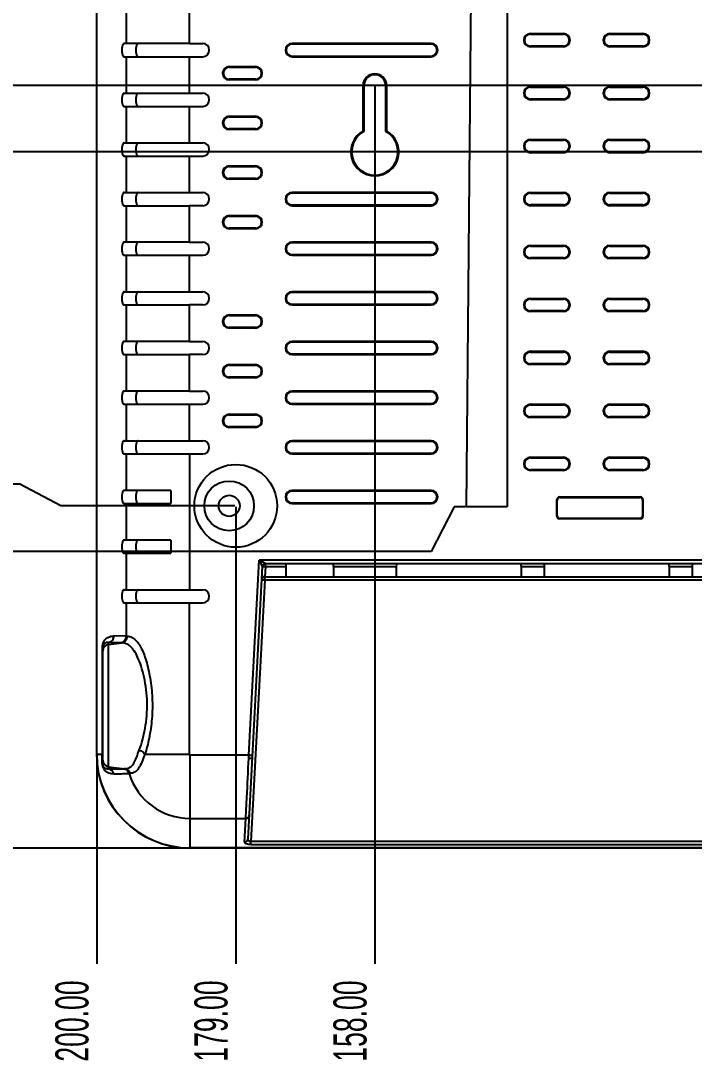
# Model space of a CAD drawing. Header units: millimetres. Extents: x -1 to 407, y -1 to 283.
# Drawn here: x 238.3 to 289.2, y 97 to 175.7 of the extents above; entities that cross this region are included whole.
import ezdxf
from ezdxf.enums import TextEntityAlignment as Align

# ---------------------------------------------------------------- set-up
doc = ezdxf.new("R2010")
doc.units = ezdxf.units.MM
doc.header["$LTSCALE"] = 23.1
doc.layers.get('0').update_dxf_attribs({"linetype": 'CONTINUOUS'})
doc.styles.get("Standard").update_dxf_attribs({"font": 'txt', "width": 0.6})
doc.styles.add('TEXTSTYLE_2', font='txt', dxfattribs={"width": 0.8})
doc.dimstyles.new('DIMSTYLE_2', dxfattribs={"dimtxt": 2.5, "dimasz": 1.8, "dimexe": 0.05, "dimexo": 0.0625, "dimtad": 0, "dimtih": 1, "dimtoh": 1, "dimlfac": 2, "dimzin": 0, "dimdsep": 46, "dimtxsty": 'Standard', "dimblk": '_FILLED', "dimblk1": '_FILLED', "dimblk2": '_FILLED', "dimcen": 0.09, "dimadec": 0, "dimazin": 0, "dimtp": 0.01, "dimtm": 0.01, "dimtfac": 1, "dimtofl": 0, "dimtmove": 0, "dimatfit": 3, "dimldrblk": '_FILLED', "dimfxl": 1, "dimtolj": 1, "dimtzin": 0, "dimarcsym": 0})
doc.dimstyles.new('DIMSTYLE_6', dxfattribs={"dimtxt": 2.5, "dimasz": 1.8, "dimexe": 0.05, "dimexo": 0.0625, "dimtad": 0, "dimtih": 1, "dimtoh": 1, "dimlfac": 2, "dimzin": 0, "dimdsep": 46, "dimtxsty": 'Standard', "dimblk": '_FILLED', "dimblk1": '_FILLED', "dimblk2": '_FILLED', "dimcen": 0.09, "dimadec": 0, "dimazin": 0, "dimtol": 1, "dimtm": -0.3, "dimtfac": 0.6, "dimtofl": 0, "dimtmove": 0, "dimatfit": 3, "dimldrblk": '_FILLED', "dimfxl": 1, "dimtolj": 1, "dimtzin": 0, "dimarcsym": 0})
doc.dimstyles.new('DIMSTYLE_7', dxfattribs={"dimtxt": 2.5, "dimasz": 1.8, "dimexe": 0.05, "dimexo": 0.0625, "dimtad": 0, "dimtih": 1, "dimtoh": 1, "dimlfac": 2, "dimzin": 0, "dimdsep": 46, "dimtxsty": 'Standard', "dimblk": '_FILLED', "dimblk1": '_FILLED', "dimblk2": '_FILLED', "dimcen": 0.09, "dimadec": 0, "dimazin": 0, "dimtol": 1, "dimtm": 0.2, "dimtfac": 0.6, "dimtofl": 0, "dimtmove": 0, "dimatfit": 3, "dimldrblk": '_FILLED', "dimfxl": 1, "dimtolj": 1, "dimtzin": 0, "dimarcsym": 0})

# ---------------------------------------------------------------- blocks, each defined once
blk = doc.blocks.new('*D59')
at = {"color": 2, "linetype": 'Continuous'}
blk.add_line((251.068, 113.233), (235.322, 113.233), dxfattribs=at)
at = {"color": 2, "linetype": 'Continuous', "width": 0.6}
blk.add_text('0.00', height=2.5, dxfattribs=at).set_placement((234.072, 113.858), align=Align.RIGHT)
blk = doc.blocks.new('_FILLED')
at = {"color": 0, "linetype": 'ByBlock'}
blk.add_solid([(0, 0), (-1, 0.222), (-1, -0.222)], dxfattribs=at)
blk = doc.blocks.new('*D60')
at = {"color": 2, "linetype": 'Continuous'}
for p, q in [((238.28, 140.705), (235.322, 140.705)), ((241.36, 139.071), (238.28, 140.705)), ((254.518, 139.071), (241.36, 139.071))]:
    blk.add_line(p, q, dxfattribs=at)
at = {"color": 2, "linetype": 'Continuous', "width": 0.6}
blk.add_text('51.68', height=2.5, dxfattribs=at).set_placement((234.072, 141.33), align=Align.RIGHT)
blk = doc.blocks.new('*D63')
at = {"color": 2, "linetype": 'Continuous'}
for p, q in [((239.606, 203.838), (235.322, 203.838)), ((240.305, 201.071), (239.606, 203.838)), ((254.518, 201.071), (240.305, 201.071))]:
    blk.add_line(p, q, dxfattribs=at)
at = {"color": 2, "linetype": 'Continuous', "width": 0.6}
blk.add_text('175.68', height=2.5, dxfattribs=at).set_placement((234.072, 204.463), align=Align.RIGHT)
blk = doc.blocks.new('*D64')
at = {"color": 2, "linetype": 'Continuous'}
blk.add_line((323.018, 165.806), (235.322, 165.806), dxfattribs=at)
at = {"color": 2, "linetype": 'Continuous', "width": 0.6}
blk.add_text('105.15', height=2.5, dxfattribs=at).set_placement((234.072, 166.431), align=Align.RIGHT)
blk = doc.blocks.new('*D65')
at = {"color": 2, "linetype": 'Continuous'}
blk.add_line((323.018, 170.806), (235.322, 170.806), dxfattribs=at)
at = {"color": 2, "linetype": 'Continuous', "width": 0.6}
blk.add_text('115.15', height=2.5, dxfattribs=at).set_placement((234.072, 171.431), align=Align.RIGHT)
blk = doc.blocks.new('*D66')
at = {"color": 2, "linetype": 'Continuous'}
blk.add_line((279.218, 185.741), (235.322, 185.741), dxfattribs=at)
at = {"color": 2, "linetype": 'Continuous', "style": 'TEXTSTYLE_2', "width": 0.8}
for s, p in [(' 0', (230.472, 188.491)), ('-0.20', (234.072, 186.491))]:
    blk.add_text(s, height=1.5, dxfattribs=at).set_placement(p, align=Align.RIGHT)
at = {"color": 2, "linetype": 'Continuous', "width": 0.6}
blk.add_text('145.02', height=2.5, dxfattribs=at).set_placement((228.072, 186.991), align=Align.RIGHT)
blk = doc.blocks.new('*D67')
at = {"color": 2, "linetype": 'Continuous'}
for p, q in [((241.83, 198.138), (240.705, 195.564)), ((278.968, 198.138), (241.83, 198.138)), ((240.705, 195.564), (235.322, 195.564))]:
    blk.add_line(p, q, dxfattribs=at)
at = {"color": 2, "linetype": 'Continuous', "width": 0.6}
blk.add_text('169.81', height=2.5, dxfattribs=at).set_placement((228.072, 196.814), align=Align.RIGHT)
at = {"color": 2, "linetype": 'Continuous', "style": 'TEXTSTYLE_2', "width": 0.8}
for s, p in [(' 0', (230.472, 198.314)), ('-0.20', (234.072, 196.314))]:
    blk.add_text(s, height=1.5, dxfattribs=at).set_placement(p, align=Align.RIGHT)
blk = doc.blocks.new('*D68')
at = {"color": 2, "linetype": 'Continuous'}
for p, q in [((276.297, 200.841), (274.498, 199.938)), ((281.672, 200.841), (276.297, 200.841)), ((274.498, 199.938), (235.322, 199.938))]:
    blk.add_line(p, q, dxfattribs=at)
at = {"color": 2, "linetype": 'Continuous', "width": 0.6}
blk.add_text('175.22', height=2.5, dxfattribs=at).set_placement((234.072, 200.563), align=Align.RIGHT)
blk = doc.blocks.new('*D69')
at = {"color": 2, "linetype": 'Continuous'}
for p, q in [((271.081, 138.991), (269.332, 135.632)), ((271.923, 138.991), (271.081, 138.991)), ((269.332, 135.632), (235.322, 135.632))]:
    blk.add_line(p, q, dxfattribs=at)
at = {"color": 2, "linetype": 'Continuous', "width": 0.6}
blk.add_text('51.52', height=2.5, dxfattribs=at).set_placement((228.072, 136.882), align=Align.RIGHT)
at = {"color": 2, "linetype": 'Continuous', "style": 'TEXTSTYLE_2', "width": 0.8}
for s, p in [(' 0', (230.472, 138.382)), ('+0.30', (234.072, 136.382))]:
    blk.add_text(s, height=1.5, dxfattribs=at).set_placement(p, align=Align.RIGHT)
blk = doc.blocks.new('*D70')
at = {"color": 2, "linetype": 'Continuous'}
blk.add_line((272.38, 191.341), (235.322, 191.341), dxfattribs=at)
at = {"color": 2, "linetype": 'Continuous', "style": 'TEXTSTYLE_2', "width": 0.8}
for s, p in [(' 0', (230.472, 194.091)), ('-0.20', (234.072, 192.091))]:
    blk.add_text(s, height=1.5, dxfattribs=at).set_placement(p, align=Align.RIGHT)
at = {"color": 2, "linetype": 'Continuous', "width": 0.6}
blk.add_text('156.22', height=2.5, dxfattribs=at).set_placement((228.072, 192.591), align=Align.RIGHT)
blk = doc.blocks.new('*D71')
at = {"color": 2, "linetype": 'Continuous'}
blk.add_line((244.081, 120.229), (244.081, 104.483), dxfattribs=at)
at = {"color": 2, "linetype": 'Continuous', "width": 0.6}
blk.add_text('200.00', height=2.5, rotation=90, dxfattribs=at).set_placement((243.456, 103.233), align=Align.RIGHT)
blk = doc.blocks.new('*D76')
at = {"color": 2, "linetype": 'Continuous'}
blk.add_line((254.581, 139.009), (254.581, 104.483), dxfattribs=at)
at = {"color": 2, "linetype": 'Continuous', "width": 0.6}
blk.add_text('179.00', height=2.5, rotation=90, dxfattribs=at).set_placement((253.956, 103.233), align=Align.RIGHT)
blk = doc.blocks.new('*D79')
at = {"color": 2, "linetype": 'Continuous'}
blk.add_line((265.081, 170.744), (265.081, 104.483), dxfattribs=at)
at = {"color": 2, "linetype": 'Continuous', "width": 0.6}
blk.add_text('158.00', height=2.5, rotation=90, dxfattribs=at).set_placement((264.456, 103.233), align=Align.RIGHT)

msp = doc.modelspace()

# ---------------------------------------------------------------- linework, layer by layer
at = {"color": 7, "linetype": 'Continuous'}
for p, q in [((244.0724, 206.1914), (244.0724, 120.2914)), ((244.0814, 120.2914), (244.0814, 206.1914)), ((272.4425, 191.3414), (271.9856, 138.9914)), ((275.0806, 191.3414), (275.0806, 138.9914)), ((251.0863, 173.9914), (251.0819, 177.7414)), ((246.3047, 176.7414), (246.3047, 173.9914)), ((251.0756, 173.9914), (246.1556, 173.9914)), ((251.0863, 173.9914), (252.0806, 173.9914)), ((258.8306, 173.939), (258.8306, 173.9914)), ((269.3306, 173.9914), (258.8306, 173.9914)), ((269.3306, 173.9914), (269.3306, 173.939)), ((276.8306, 174.689), (276.8306, 174.7414)), ((276.8306, 174.7414), (279.3306, 174.7414)), ((276.8306, 174.689), (279.3306, 174.689)), ((279.3306, 174.7414), (279.3306, 174.689)), ((282.8306, 174.689), (282.8306, 174.7414)), ((282.8306, 174.7414), (285.3306, 174.7414)), ((282.8306, 174.689), (285.3306, 174.689)), ((285.3306, 174.7414), (285.3306, 174.689)), ((269.3306, 173.939), (258.8306, 173.939)), ((276.8306, 173.7414), (276.8306, 173.7938)), ((279.3306, 173.7938), (276.8306, 173.7938)), ((279.3306, 173.7414), (276.8306, 173.7414)), ((279.3306, 173.7938), (279.3306, 173.7414)), ((282.8306, 173.7414), (282.8306, 173.7938)), ((285.3306, 173.7938), (282.8306, 173.7938)), ((285.3306, 173.7414), (282.8306, 173.7414)), ((285.3306, 173.7938), (285.3306, 173.7414)), ((246.1556, 172.9914), (252.0806, 172.9914)), ((246.3047, 172.9914), (246.3047, 170.2414)), ((251.0744, 170.2414), (251.0744, 172.9914)), ((258.8306, 172.9914), (258.8306, 173.0438)), ((258.8306, 173.0438), (269.3306, 173.0438)), ((258.8306, 172.9914), (269.3306, 172.9914)), ((269.3306, 173.0438), (269.3306, 172.9914)), ((254.0806, 172.189), (254.0806, 172.2414)), ((254.0806, 172.2414), (256.0806, 172.2414)), ((254.0806, 172.189), (256.0806, 172.189)), ((256.0806, 172.2414), (256.0806, 172.189)), ((254.0806, 171.2414), (254.0806, 171.2938)), ((256.0806, 171.2938), (254.0806, 171.2938)), ((256.0806, 171.2414), (254.0806, 171.2414)), ((256.0806, 171.2938), (256.0806, 171.2414)), ((246.1556, 170.2414), (252.0806, 170.2414)), ((264.1902, 167.3885), (264.1902, 170.8064)), ((264.1902, 170.8064), (264.2164, 170.8064)), ((264.2164, 167.3731), (264.2164, 170.8064)), ((264.2556, 170.8064), (264.2556, 167.3497)), ((265.9056, 167.3497), (265.9056, 170.8064)), ((265.9449, 170.8064), (265.9449, 167.3731)), ((265.9449, 170.8064), (265.9711, 170.8064)), ((265.9711, 170.8064), (265.9711, 167.3885)), ((276.8306, 170.689), (276.8306, 170.7414)), ((276.8306, 170.7414), (279.3306, 170.7414)), ((276.8306, 170.689), (279.3306, 170.689)), ((279.3306, 170.7414), (279.3306, 170.689)), ((282.8306, 170.689), (282.8306, 170.7414)), ((282.8306, 170.7414), (285.3306, 170.7414)), ((282.8306, 170.689), (285.3306, 170.689)), ((285.3306, 170.7414), (285.3306, 170.689)), ((246.1556, 169.2414), (252.0806, 169.2414)), ((246.3047, 169.2414), (246.3047, 166.4914)), ((251.0744, 166.4914), (251.0744, 169.2414)), ((276.8306, 169.7414), (276.8306, 169.7938)), ((279.3306, 169.7938), (276.8306, 169.7938)), ((279.3306, 169.7414), (276.8306, 169.7414)), ((279.3306, 169.7938), (279.3306, 169.7414)), ((282.8306, 169.7414), (282.8306, 169.7938)), ((285.3306, 169.7938), (282.8306, 169.7938)), ((285.3306, 169.7414), (282.8306, 169.7414)), ((285.3306, 169.7938), (285.3306, 169.7414)), ((254.0806, 168.439), (254.0806, 168.4914)), ((254.0806, 168.4914), (256.0806, 168.4914)), ((256.0806, 168.4914), (256.0806, 168.439)), ((254.0806, 168.439), (256.0806, 168.439)), ((254.0806, 167.4914), (254.0806, 167.5438)), ((256.0806, 167.5438), (254.0806, 167.5438)), ((256.0806, 167.4914), (254.0806, 167.4914)), ((256.0806, 167.5438), (256.0806, 167.4914)), ((264.1902, 167.3885), (264.2164, 167.3731)), ((246.1556, 166.4914), (252.0806, 166.4914)), ((276.8306, 166.689), (276.8306, 166.7414)), ((276.8306, 166.7414), (279.3306, 166.7414)), ((276.8306, 166.689), (279.3306, 166.689)), ((279.3306, 166.7414), (279.3306, 166.689)), ((282.8306, 166.689), (282.8306, 166.7414)), ((282.8306, 166.7414), (285.3306, 166.7414)), ((282.8306, 166.689), (285.3306, 166.689)), ((285.3306, 166.7414), (285.3306, 166.689)), ((246.1556, 165.4914), (252.0806, 165.4914)), ((246.3047, 165.4914), (246.3047, 162.7414)), ((251.0744, 162.7414), (251.0744, 165.4914)), ((276.8306, 165.7414), (276.8306, 165.7938)), ((279.3306, 165.7938), (276.8306, 165.7938)), ((279.3306, 165.7414), (276.8306, 165.7414)), ((279.3306, 165.7938), (279.3306, 165.7414)), ((282.8306, 165.7414), (282.8306, 165.7938)), ((285.3306, 165.7938), (282.8306, 165.7938)), ((285.3306, 165.7414), (282.8306, 165.7414)), ((285.3306, 165.7938), (285.3306, 165.7414)), ((254.0806, 164.689), (254.0806, 164.7414)), ((254.0806, 164.7414), (256.0806, 164.7414)), ((254.0806, 164.689), (256.0806, 164.689)), ((256.0806, 164.7414), (256.0806, 164.689)), ((254.0806, 163.7414), (254.0806, 163.7938)), ((256.0806, 163.7938), (254.0806, 163.7938)), ((256.0806, 163.7414), (254.0806, 163.7414)), ((256.0806, 163.7938), (256.0806, 163.7414)), ((246.1556, 162.7414), (252.0806, 162.7414)), ((258.8306, 162.689), (258.8306, 162.7414)), ((269.3306, 162.7414), (258.8306, 162.7414)), ((269.3306, 162.689), (258.8306, 162.689)), ((269.3306, 162.7414), (269.3306, 162.689)), ((276.8306, 162.689), (276.8306, 162.7414)), ((276.8306, 162.7414), (279.3306, 162.7414)), ((276.8306, 162.689), (279.3306, 162.689)), ((279.3306, 162.7414), (279.3306, 162.689)), ((282.8306, 162.689), (282.8306, 162.7414)), ((282.8306, 162.7414), (285.3306, 162.7414)), ((282.8306, 162.689), (285.3306, 162.689)), ((285.3306, 162.7414), (285.3306, 162.689)), ((246.1556, 161.7414), (251.0756, 161.7414)), ((246.3047, 161.7414), (246.3047, 158.9914)), ((251.0863, 158.9914), (251.0863, 161.7414)), ((252.0806, 161.7414), (251.0863, 161.7414)), ((258.8306, 161.7414), (258.8306, 161.7938)), ((258.8306, 161.7938), (269.3306, 161.7938)), ((258.8306, 161.7414), (269.3306, 161.7414)), ((269.3306, 161.7938), (269.3306, 161.7414)), ((276.8306, 161.7414), (276.8306, 161.7938)), ((279.3306, 161.7938), (276.8306, 161.7938)), ((279.3306, 161.7414), (276.8306, 161.7414)), ((279.3306, 161.7938), (279.3306, 161.7414)), ((282.8306, 161.7414), (282.8306, 161.7938)), ((285.3306, 161.7938), (282.8306, 161.7938)), ((285.3306, 161.7414), (282.8306, 161.7414)), ((285.3306, 161.7938), (285.3306, 161.7414)), ((254.0806, 160.939), (254.0806, 160.9914)), ((254.0806, 160.9914), (256.0806, 160.9914)), ((254.0806, 160.939), (256.0806, 160.939)), ((256.0806, 160.9914), (256.0806, 160.939)), ((254.0806, 159.9914), (254.0806, 160.0438)), ((256.0806, 160.0438), (254.0806, 160.0438)), ((256.0806, 159.9914), (254.0806, 159.9914)), ((256.0806, 160.0438), (256.0806, 159.9914)), ((251.0756, 158.9914), (246.1556, 158.9914)), ((251.0863, 158.9914), (252.0806, 158.9914)), ((258.8306, 158.939), (258.8306, 158.9914)), ((269.3306, 158.9914), (258.8306, 158.9914)), ((269.3306, 158.939), (258.8306, 158.939)), ((269.3306, 158.9914), (269.3306, 158.939)), ((276.8306, 158.689), (276.8306, 158.7414)), ((276.8306, 158.7414), (279.3306, 158.7414)), ((276.8306, 158.689), (279.3306, 158.689)), ((279.3306, 158.7414), (279.3306, 158.689)), ((282.8306, 158.689), (282.8306, 158.7414)), ((282.8306, 158.7414), (285.3306, 158.7414)), ((282.8306, 158.689), (285.3306, 158.689)), ((285.3306, 158.7414), (285.3306, 158.689)), ((246.1556, 157.9914), (252.0806, 157.9914)), ((246.3047, 157.9914), (246.3047, 155.2414)), ((251.0744, 155.2414), (251.0744, 157.9914)), ((258.8306, 157.9914), (258.8306, 158.0438)), ((258.8306, 158.0438), (269.3306, 158.0438)), ((258.8306, 157.9914), (269.3306, 157.9914)), ((269.3306, 158.0438), (269.3306, 157.9914)), ((276.8306, 157.7414), (276.8306, 157.7938)), ((279.3306, 157.7938), (276.8306, 157.7938)), ((279.3306, 157.7414), (276.8306, 157.7414)), ((279.3306, 157.7938), (279.3306, 157.7414)), ((282.8306, 157.7414), (282.8306, 157.7938)), ((285.3306, 157.7938), (282.8306, 157.7938)), ((285.3306, 157.7414), (282.8306, 157.7414)), ((285.3306, 157.7938), (285.3306, 157.7414)), ((246.1556, 155.2414), (252.0806, 155.2414)), ((258.8306, 155.189), (258.8306, 155.2414)), ((269.3306, 155.2414), (258.8306, 155.2414)), ((269.3306, 155.189), (258.8306, 155.189)), ((269.3306, 155.2414), (269.3306, 155.189)), ((258.8306, 154.2414), (258.8306, 154.2938)), ((258.8306, 154.2938), (269.3306, 154.2938)), ((269.3306, 154.2938), (269.3306, 154.2414)), ((276.8306, 154.689), (276.8306, 154.7414)), ((276.8306, 154.7414), (279.3306, 154.7414)), ((276.8306, 154.689), (279.3306, 154.689)), ((279.3306, 154.7414), (279.3306, 154.689)), ((282.8306, 154.689), (282.8306, 154.7414)), ((282.8306, 154.7414), (285.3306, 154.7414)), ((282.8306, 154.689), (285.3306, 154.689)), ((285.3306, 154.7414), (285.3306, 154.689)), ((246.1556, 154.2414), (251.0756, 154.2414)), ((246.3047, 154.2414), (246.3047, 151.4914)), ((251.0863, 151.4914), (251.0863, 154.2414)), ((252.0806, 154.2414), (251.0863, 154.2414)), ((258.8306, 154.2414), (269.3306, 154.2414)), ((276.8306, 153.7414), (276.8306, 153.7938)), ((279.3306, 153.7938), (276.8306, 153.7938)), ((279.3306, 153.7414), (276.8306, 153.7414)), ((279.3306, 153.7938), (279.3306, 153.7414)), ((282.8306, 153.7414), (282.8306, 153.7938)), ((285.3306, 153.7938), (282.8306, 153.7938)), ((285.3306, 153.7414), (282.8306, 153.7414)), ((285.3306, 153.7938), (285.3306, 153.7414)), ((254.0806, 153.439), (254.0806, 153.4914)), ((254.0806, 153.4914), (256.0806, 153.4914)), ((254.0806, 153.439), (256.0806, 153.439)), ((256.0806, 153.4914), (256.0806, 153.439)), ((254.0806, 152.4914), (254.0806, 152.5438)), ((256.0806, 152.5438), (254.0806, 152.5438)), ((256.0806, 152.4914), (254.0806, 152.4914)), ((256.0806, 152.5438), (256.0806, 152.4914)), ((251.0756, 151.4914), (246.1556, 151.4914)), ((251.0863, 151.4914), (252.0806, 151.4914)), ((258.8306, 151.439), (258.8306, 151.4914)), ((269.3306, 151.4914), (258.8306, 151.4914)), ((269.3306, 151.439), (258.8306, 151.439)), ((269.3306, 151.4914), (269.3306, 151.439)), ((246.1556, 150.4914), (251.0756, 150.4914)), ((246.3047, 150.4914), (246.3047, 147.7414)), ((251.0863, 147.7414), (251.0863, 150.4914)), ((252.0806, 150.4914), (251.0863, 150.4914)), ((258.8306, 150.4914), (258.8306, 150.5438)), ((258.8306, 150.5438), (269.3306, 150.5438)), ((258.8306, 150.4914), (269.3306, 150.4914)), ((269.3306, 150.5438), (269.3306, 150.4914)), ((276.8306, 150.689), (276.8306, 150.7414)), ((276.8306, 150.7414), (279.3306, 150.7414)), ((276.8306, 150.689), (279.3306, 150.689)), ((279.3306, 150.7414), (279.3306, 150.689)), ((282.8306, 150.689), (282.8306, 150.7414)), ((282.8306, 150.7414), (285.3306, 150.7414)), ((282.8306, 150.689), (285.3306, 150.689)), ((285.3306, 150.7414), (285.3306, 150.689)), ((254.0806, 149.689), (254.0806, 149.7414)), ((254.0806, 149.7414), (256.0806, 149.7414)), ((254.0806, 149.689), (256.0806, 149.689)), ((256.0806, 149.7414), (256.0806, 149.689)), ((276.8306, 149.7414), (276.8306, 149.7938)), ((279.3306, 149.7938), (276.8306, 149.7938)), ((279.3306, 149.7414), (276.8306, 149.7414)), ((279.3306, 149.7938), (279.3306, 149.7414)), ((282.8306, 149.7414), (282.8306, 149.7938)), ((285.3306, 149.7938), (282.8306, 149.7938)), ((285.3306, 149.7414), (282.8306, 149.7414)), ((285.3306, 149.7938), (285.3306, 149.7414)), ((254.0806, 148.7414), (254.0806, 148.7938)), ((256.0806, 148.7938), (254.0806, 148.7938)), ((256.0806, 148.7938), (256.0806, 148.7414)), ((256.0806, 148.7414), (254.0806, 148.7414)), ((251.0756, 147.7414), (246.1556, 147.7414)), ((251.0863, 147.7414), (252.0806, 147.7414)), ((258.8306, 147.689), (258.8306, 147.7414)), ((269.3306, 147.7414), (258.8306, 147.7414)), ((269.3306, 147.689), (258.8306, 147.689)), ((269.3306, 147.7414), (269.3306, 147.689)), ((246.1556, 146.7414), (252.0806, 146.7414)), ((246.3047, 146.7414), (246.3047, 143.9914)), ((251.0744, 143.9914), (251.0744, 146.7414)), ((258.8306, 146.7414), (258.8306, 146.7938)), ((258.8306, 146.7938), (269.3306, 146.7938)), ((258.8306, 146.7414), (269.3306, 146.7414)), ((269.3306, 146.7938), (269.3306, 146.7414)), ((276.8306, 146.689), (276.8306, 146.7414)), ((276.8306, 146.7414), (279.3306, 146.7414)), ((276.8306, 146.689), (279.3306, 146.689)), ((279.3306, 146.7414), (279.3306, 146.689)), ((282.8306, 146.7414), (285.3306, 146.7414)), ((282.8306, 146.689), (282.8306, 146.7414)), ((282.8306, 146.689), (285.3306, 146.689)), ((285.3306, 146.7414), (285.3306, 146.689)), ((254.0806, 145.939), (254.0806, 145.9914)), ((254.0806, 145.9914), (256.0806, 145.9914)), ((254.0806, 145.939), (256.0806, 145.939)), ((256.0806, 145.9914), (256.0806, 145.939)), ((276.8306, 145.7414), (276.8306, 145.7938)), ((279.3306, 145.7938), (276.8306, 145.7938)), ((279.3306, 145.7414), (276.8306, 145.7414)), ((279.3306, 145.7938), (279.3306, 145.7414)), ((285.3306, 145.7938), (282.8306, 145.7938)), ((282.8306, 145.7414), (282.8306, 145.7938)), ((285.3306, 145.7414), (282.8306, 145.7414)), ((285.3306, 145.7938), (285.3306, 145.7414)), ((254.0806, 144.9914), (254.0806, 145.0438)), ((256.0806, 145.0438), (254.0806, 145.0438)), ((256.0806, 144.9914), (254.0806, 144.9914)), ((256.0806, 145.0438), (256.0806, 144.9914)), ((246.1556, 143.9914), (252.0806, 143.9914)), ((258.8306, 143.939), (258.8306, 143.9914)), ((269.3306, 143.9914), (258.8306, 143.9914)), ((269.3306, 143.939), (258.8306, 143.939)), ((269.3306, 143.9914), (269.3306, 143.939)), ((246.1556, 142.9914), (252.0806, 142.9914)), ((246.3047, 142.9914), (246.3047, 140.2414)), ((251.0744, 142.9914), (251.0806, 139.2414)), ((258.8306, 142.9914), (258.8306, 143.0438)), ((258.8306, 143.0438), (269.3306, 143.0438)), ((258.8306, 142.9914), (269.3306, 142.9914)), ((269.3306, 143.0438), (269.3306, 142.9914)), ((276.8306, 142.7414), (279.3306, 142.7414)), ((276.8306, 142.689), (276.8306, 142.7414)), ((276.8306, 142.689), (279.3306, 142.689)), ((279.3306, 142.7414), (279.3306, 142.689)), ((282.8306, 142.7414), (285.3306, 142.7414)), ((282.8306, 142.689), (282.8306, 142.7414)), ((282.8306, 142.689), (285.3306, 142.689)), ((285.3306, 142.7414), (285.3306, 142.689)), ((279.3306, 141.7938), (276.8306, 141.7938)), ((276.8306, 141.7414), (276.8306, 141.7938)), ((279.3306, 141.7414), (276.8306, 141.7414)), ((279.3306, 141.7938), (279.3306, 141.7414)), ((285.3306, 141.7938), (282.8306, 141.7938)), ((282.8306, 141.7414), (282.8306, 141.7938)), ((285.3306, 141.7414), (282.8306, 141.7414)), ((285.3306, 141.7938), (285.3306, 141.7414)), ((249.6855, 140.2414), (246.1556, 140.2414)), ((249.6855, 140.2414), (249.6855, 139.2414)), ((258.8306, 140.189), (258.8306, 140.2414)), ((269.3306, 140.2414), (258.8306, 140.2414)), ((269.3306, 140.189), (258.8306, 140.189)), ((269.3306, 140.2414), (269.3306, 140.189)), ((278.8621, 139.5102), (278.8306, 139.5417)), ((278.8306, 138.2911), (278.8306, 139.5417)), ((278.8621, 138.3226), (278.8621, 139.5102)), ((279.0304, 139.7414), (285.1309, 139.7414)), ((279.0304, 139.7414), (279.0618, 139.71)), ((279.0618, 139.71), (285.0995, 139.71)), ((285.0995, 139.71), (285.1309, 139.7414)), ((285.3306, 139.5417), (285.2992, 139.5102)), ((285.2992, 139.5102), (285.2992, 138.3226)), ((285.3306, 139.5417), (285.3306, 138.2911)), ((246.1556, 139.2414), (249.6855, 139.2414)), ((246.3047, 139.2414), (246.3047, 136.4914)), ((251.0806, 139.2414), (251.0744, 132.7414)), ((258.8306, 139.2414), (258.8306, 139.2938)), ((258.8306, 139.2938), (269.3306, 139.2938)), ((258.8306, 139.2414), (269.3306, 139.2414)), ((269.3306, 139.2938), (269.3306, 139.2414)), ((275.0806, 138.9914), (271.9856, 138.9914)), ((278.8306, 138.2911), (278.8621, 138.3226)), ((279.0618, 138.1229), (279.0304, 138.0914)), ((285.1309, 138.0914), (279.0304, 138.0914)), ((285.0995, 138.1229), (279.0618, 138.1229)), ((285.1309, 138.0914), (285.0995, 138.1229)), ((285.2992, 138.3226), (285.3306, 138.2911)), ((249.6855, 136.4914), (246.1556, 136.4914)), ((249.6855, 136.4914), (249.6855, 135.4914)), ((246.1556, 135.4914), (249.6855, 135.4914)), ((246.3047, 135.4914), (246.3047, 132.7414)), ((255.5714, 120.2414), (256.3434, 134.9714)), ((331.8179, 134.9714), (256.3434, 134.9714)), ((256.8179, 134.4845), (256.8179, 134.7214)), ((256.8179, 134.7214), (331.3434, 134.7214)), ((256.5682, 134.4845), (255.4895, 113.9016)), ((256.8179, 134.4845), (256.7779, 133.7214)), ((256.8179, 134.4845), (258.3616, 134.4845)), ((258.3616, 134.4845), (258.3609, 133.7214)), ((261.9506, 134.4845), (261.9513, 133.7214)), ((261.9506, 134.4845), (266.7031, 134.4845)), ((266.7031, 134.4845), (266.7024, 133.7214)), ((276.1421, 134.4845), (277.8781, 134.4845)), ((276.1421, 134.4845), (276.1428, 133.7214)), ((277.8781, 134.4845), (277.8774, 133.7214)), ((287.3171, 134.4845), (289.0531, 134.4845)), ((287.3171, 134.4845), (287.3178, 133.7214)), ((289.0531, 134.4845), (289.0524, 133.7214)), ((256.7655, 133.4845), (255.7295, 113.7163)), ((256.7655, 133.4845), (256.7655, 133.7214)), ((256.7655, 133.7214), (331.3958, 133.7214)), ((256.7655, 133.4845), (331.3958, 133.4845)), ((246.1556, 132.7414), (252.0806, 132.7414)), ((246.1556, 131.7414), (252.0806, 131.7414)), ((246.3047, 131.7414), (246.3047, 129.2279)), ((251.0804, 120.2914), (251.0744, 131.7414)), ((246.3047, 129.2279), (245.3786, 129.2473)), ((246.3763, 129.2269), (246.3047, 129.2278)), ((244.5005, 128.3799), (244.5005, 120.2914)), ((244.5005, 128.3799), (244.5306, 128.3799)), ((244.5306, 119.5981), (244.5306, 128.3799)), ((244.9697, 119.2025), (244.9697, 128.7518)), ((245.8977, 128.7322), (244.9697, 128.7518)), ((244.9697, 128.6086), (245.9708, 128.7314)), ((245.9708, 128.7314), (245.8977, 128.7322)), ((244.5306, 120.2914), (244.0724, 120.2914)), ((251.0744, 120.2914), (247.7033, 120.2914)), ((254.7692, 120.2383), (251.1306, 120.2411)), ((251.1306, 113.2331), (251.1306, 120.2352)), ((255.5714, 120.2414), (254.7692, 120.2383)), ((255.5594, 120.0022), (255.5716, 120.2414)), ((244.9697, 119.3742), (246.2116, 119.222)), ((246.1345, 119.2215), (246.2116, 119.222)), ((246.5207, 118.8637), (246.5955, 118.8662)), ((251.1306, 115.4655), (255.3334, 115.4655)), ((255.2399, 113.6798), (255.3334, 115.4655)), ((255.3333, 115.4655), (255.3457, 115.7017)), ((332.4318, 113.7163), (255.7295, 113.7163)), ((255.7295, 113.4945), (255.7295, 113.7163)), ((255.7295, 113.4945), (332.4318, 113.4945)), ((337.0306, 113.2422), (251.1306, 113.2422)), ((337.0306, 113.2331), (251.1306, 113.2331))]:
    msp.add_line(p, q, dxfattribs=at)
for centre, radius in [((254.5806, 139.0714), 3.125), ((254.0806, 139.0714), 1.875), ((254.0806, 139.0714), 0.8)]:
    msp.add_circle(centre, radius, dxfattribs=at)
for centre, radius, start, end in [((252.0806, 173.4914), 0.5, 270, 90), ((258.8306, 173.4914), 0.5, 90, 270), ((269.3306, 173.4914), 0.5, 270, 90), ((276.8306, 174.2414), 0.5, 90, 270), ((276.8306, 174.2414), 0.4476, 90, 270), ((279.3306, 174.2414), 0.5, 270, 90), ((279.3306, 174.2414), 0.4476, 270, 90), ((282.8306, 174.2414), 0.5, 90, 270), ((282.8306, 174.2414), 0.4476, 90, 270), ((285.3306, 174.2414), 0.5, 270, 90), ((285.3306, 174.2414), 0.4476, 270, 90), ((258.8306, 173.4914), 0.4476, 90, 270), ((269.3306, 173.4914), 0.4476, 270, 90), ((254.0806, 171.7414), 0.5, 90, 270), ((254.0806, 171.7414), 0.4476, 90, 270), ((256.0806, 171.7414), 0.5, 270, 90), ((256.0806, 171.7414), 0.4476, 270, 90), ((265.0806, 170.8064), 0.8905, 0, 180), ((265.0806, 170.8064), 0.8643, 0, 180), ((265.0806, 170.8064), 0.825, 0, 180), ((252.0806, 169.7414), 0.5, 270, 90), ((276.8306, 170.2414), 0.5, 90, 270), ((276.8306, 170.2414), 0.4476, 90, 270), ((279.3306, 170.2414), 0.5, 270, 90), ((279.3306, 170.2414), 0.4476, 270, 90), ((282.8306, 170.2414), 0.5, 90, 270), ((282.8306, 170.2414), 0.4476, 90, 270), ((285.3306, 170.2414), 0.5, 270, 90), ((285.3306, 170.2414), 0.4476, 270, 90), ((254.0806, 167.9914), 0.5, 90, 270), ((256.0806, 167.9914), 0.5, 270, 90), ((254.0806, 167.9914), 0.4476, 90, 270), ((256.0806, 167.9914), 0.4476, 270, 90), ((265.0806, 165.8064), 1.8155, 119.372701, 60.627299), ((265.0806, 165.8064), 1.7893, 118.883612, 178.742122), ((265.0806, 165.8064), 1.75, 118.127068, 61.872932), ((265.0806, 165.8064), 1.7893, 1.257878, 61.116388), ((252.0806, 165.9914), 0.5, 270, 90), ((276.8306, 166.2414), 0.5, 90, 270), ((276.8306, 166.2414), 0.4476, 90, 270), ((279.3306, 166.2414), 0.5, 270, 90), ((279.3306, 166.2414), 0.4476, 270, 90), ((282.8306, 166.2414), 0.5, 90, 270), ((282.8306, 166.2414), 0.4476, 90, 270), ((285.3306, 166.2414), 0.5, 270, 90), ((285.3306, 166.2414), 0.4476, 270, 90), ((266.8895, 169.365), 5.0328, 224.369318, 224.998253), ((263.2718, 169.365), 5.0328, 315.001747, 315.630682), ((254.0806, 164.2414), 0.5, 90, 270), ((254.0806, 164.2414), 0.4476, 90, 270), ((256.0806, 164.2414), 0.5, 270, 90), ((256.0806, 164.2414), 0.4476, 270, 90), ((252.0806, 162.2414), 0.5, 270, 90), ((258.8306, 162.2414), 0.5, 90, 270), ((258.8306, 162.2414), 0.4476, 90, 270), ((269.3306, 162.2414), 0.5, 270, 90), ((269.3306, 162.2414), 0.4476, 270, 90), ((276.8306, 162.2414), 0.5, 90, 270), ((276.8306, 162.2414), 0.4476, 90, 270), ((279.3306, 162.2414), 0.5, 270, 90), ((279.3306, 162.2414), 0.4476, 270, 90), ((282.8306, 162.2414), 0.5, 90, 270), ((282.8306, 162.2414), 0.4476, 90, 270), ((285.3306, 162.2414), 0.5, 270, 90), ((285.3306, 162.2414), 0.4476, 270, 90), ((254.0806, 160.4914), 0.5, 90, 270), ((254.0806, 160.4914), 0.4476, 90, 270), ((256.0806, 160.4914), 0.5, 270, 90), ((256.0806, 160.4914), 0.4476, 270, 90), ((252.0806, 158.4914), 0.5, 270, 90), ((258.8306, 158.4914), 0.5, 90, 270), ((258.8306, 158.4914), 0.4476, 90, 270), ((269.3306, 158.4914), 0.5, 270, 90), ((269.3306, 158.4914), 0.4476, 270, 90), ((276.8306, 158.2414), 0.5, 90, 270), ((276.8306, 158.2414), 0.4476, 90, 270), ((279.3306, 158.2414), 0.5, 270, 90), ((279.3306, 158.2414), 0.4476, 270, 90), ((282.8306, 158.2414), 0.5, 90, 270), ((282.8306, 158.2414), 0.4476, 90, 270), ((285.3306, 158.2414), 0.5, 270, 90), ((285.3306, 158.2414), 0.4476, 270, 90), ((252.0806, 154.7414), 0.5, 270, 90), ((258.8306, 154.7414), 0.5, 90, 270), ((258.8306, 154.7414), 0.4476, 90, 270), ((269.3306, 154.7414), 0.5, 270, 90), ((269.3306, 154.7414), 0.4476, 270, 90), ((276.8306, 154.2414), 0.5, 90, 270), ((276.8306, 154.2414), 0.4476, 90, 270), ((279.3306, 154.2414), 0.5, 270, 90), ((279.3306, 154.2414), 0.4476, 270, 90), ((282.8306, 154.2414), 0.5, 90, 270), ((282.8306, 154.2414), 0.4476, 90, 270), ((285.3306, 154.2414), 0.5, 270, 90), ((285.3306, 154.2414), 0.4476, 270, 90), ((254.0806, 152.9914), 0.5, 90, 270), ((254.0806, 152.9914), 0.4476, 90, 270), ((256.0806, 152.9914), 0.5, 270, 90), ((256.0806, 152.9914), 0.4476, 270, 90), ((252.0806, 150.9914), 0.5, 270, 90), ((258.8306, 150.9914), 0.5, 90, 270), ((258.8306, 150.9914), 0.4476, 90, 270), ((269.3306, 150.9914), 0.5, 270, 90), ((269.3306, 150.9914), 0.4476, 270, 90), ((276.8306, 150.2414), 0.5, 90, 270), ((276.8306, 150.2414), 0.4476, 90, 270), ((279.3306, 150.2414), 0.5, 270, 90), ((279.3306, 150.2414), 0.4476, 270, 90), ((282.8306, 150.2414), 0.5, 90, 270), ((282.8306, 150.2414), 0.4476, 90, 270), ((285.3306, 150.2414), 0.5, 270, 90), ((285.3306, 150.2414), 0.4476, 270, 90), ((254.0806, 149.2414), 0.5, 90, 270), ((254.0806, 149.2414), 0.4476, 90, 270), ((256.0806, 149.2414), 0.5, 270, 90), ((256.0806, 149.2414), 0.4476, 270, 90), ((252.0806, 147.2414), 0.5, 270, 90), ((258.8306, 147.2414), 0.5, 90, 270), ((258.8306, 147.2414), 0.4476, 90, 270), ((269.3306, 147.2414), 0.5, 270, 90), ((269.3306, 147.2414), 0.4476, 270, 90), ((276.8306, 146.2414), 0.5, 90, 270), ((276.8306, 146.2414), 0.4476, 90, 270), ((279.3306, 146.2414), 0.5, 270, 90), ((279.3306, 146.2414), 0.4476, 270, 90), ((282.8306, 146.2414), 0.5, 90, 270), ((282.8306, 146.2414), 0.4476, 90, 270), ((285.3306, 146.2414), 0.5, 270, 90), ((285.3306, 146.2414), 0.4476, 270, 90), ((254.0806, 145.4914), 0.5, 90, 270), ((254.0806, 145.4914), 0.4476, 90, 270), ((256.0806, 145.4914), 0.5, 270, 90), ((256.0806, 145.4914), 0.4476, 270, 90), ((252.0806, 143.4914), 0.5, 270, 90), ((258.8306, 143.4914), 0.5, 90, 270), ((258.8306, 143.4914), 0.4476, 90, 270), ((269.3306, 143.4914), 0.5, 270, 90), ((269.3306, 143.4914), 0.4476, 270, 90), ((276.8306, 142.2414), 0.5, 90, 270), ((276.8306, 142.2414), 0.4476, 90, 270), ((279.3306, 142.2414), 0.5, 270, 90), ((279.3306, 142.2414), 0.4476, 270, 90), ((282.8306, 142.2414), 0.5, 90, 270), ((282.8306, 142.2414), 0.4476, 90, 270), ((285.3306, 142.2414), 0.5, 270, 90), ((285.3306, 142.2414), 0.4476, 270, 90), ((258.8306, 139.7414), 0.5, 90, 270), ((258.8306, 139.7414), 0.4476, 90, 270), ((269.3306, 139.7414), 0.5, 270, 90), ((269.3306, 139.7414), 0.4476, 270, 90), ((256.8179, 134.4714), 0.25, 90, 177), ((256.7655, 133.4714), 0.25, 90, 177), ((252.0806, 132.2414), 0.5, 270, 90), ((245.4903, 128.3802), 0.9898, 175.369128, 180.016622), ((245.0302, 128.1127), 0.4996, 96.954682, 179.967321), ((244.8697, 128.4241), 0.3305, 119.39917, 136.107886), ((251.1306, 120.2914), 7.0583, 180, 270), ((251.1306, 120.2914), 7.0492, 180, 270), ((147.904, 120.3023), 96.5965, 359.609366, 359.738412), ((149.616, 120.2948), 94.8845, 359.738241, 359.868615), ((150.8934, 120.2915), 93.6071, 359.868842, 359.99995), ((245.0302, 119.8701), 0.4996, 180.032679, 263.045318), ((251.1306, 120.2914), 0.0562, 180, 270), ((245.3828, 119.638), 0.8846, 179.627744, 182.679439), ((245.2878, 119.6128), 0.786, 202.327294, 213.166901), ((238.5896, 321.6744), 202.9646, 271.912747, 272.239383), ((251.1306, 120.2914), 4.8259, 197.194834, 270)]:
    msp.add_arc(centre, radius, start, end, dxfattribs=at)
for centre, major_axis, ratio, start_param, end_param in [((246.1556, 173.4914), (0, 0.5), 0.3639702, 0, 3.1415927), ((247.2197, 173.4914), (0, 0.5), 0.3639702, 0, 3.1415927), ((246.1556, 169.7414), (0, 0.5), 0.3639702, 0, 3.1415927), ((247.2197, 169.7414), (0, 0.5), 0.3639702, 0, 3.1415927), ((246.1556, 165.9914), (0, 0.5), 0.3639702, 0, 3.1415927), ((247.2197, 165.9914), (0, 0.5), 0.3639702, 0, 3.1415927), ((246.1556, 162.2414), (0, 0.5), 0.3639702, 0, 3.1415927), ((247.2197, 162.2414), (0, 0.5), 0.3639702, 0, 3.1415927), ((246.1556, 158.4914), (0, 0.5), 0.3639702, 0, 3.1415927), ((247.2197, 158.4914), (0, 0.5), 0.3639702, 0, 3.1415927), ((246.1556, 154.7414), (0, 0.5), 0.3639702, 0, 3.1415927), ((247.2197, 154.7414), (0, 0.5), 0.3639702, 0, 3.1415927), ((246.1556, 150.9914), (0, 0.5), 0.3639702, 0, 3.1415927), ((247.2197, 150.9914), (0, 0.5), 0.3639702, 0, 3.1415927), ((246.1556, 147.2414), (0, 0.5), 0.3639702, 0, 3.1415927), ((247.2197, 147.2414), (0, 0.5), 0.3639702, 0, 3.1415927), ((246.1556, 143.4914), (0, 0.5), 0.3639702, 0, 3.1415927), ((247.2197, 143.4914), (0, 0.5), 0.3639702, 0, 3.1415927), ((246.1556, 139.7414), (0, 0.5), 0.3639702, 0, 3.1415927), ((247.2197, 139.7414), (0, 0.5), 0.3639702, 0, 3.1415927), ((279.0309, 139.5411), (0.1418, -0.1418), 0.9972647, 2.357564, 3.9256213), ((279.0624, 139.5097), (0.1418, -0.1418), 0.9972647, 2.357564, 3.9256213), ((285.0989, 139.5097), (0.1418, 0.1418), 0.9972647, -0.7840286, 0.7840286), ((285.1304, 139.5411), (-0.1418, -0.1418), 0.9972647, 2.357564, 3.9256213), ((279.0309, 138.2917), (0.1418, 0.1418), 0.9972647, 2.357564, 3.9256213), ((279.0624, 138.3231), (0.1418, 0.1418), 0.9972647, 2.357564, 3.9256213), ((285.0989, 138.3231), (0.1418, -0.1418), 0.9972647, -0.7840286, 0.7840286), ((285.1304, 138.2917), (-0.1418, 0.1418), 0.9972647, 2.357564, 3.9256213), ((246.1556, 135.9914), (0, 0.5), 0.3639702, 0, 3.1415927), ((247.2197, 135.9914), (0, 0.5), 0.3639702, 0, 3.1415927), ((258.366, 134.4714), (0, 0.25), 0.017479, 0, 1.5184364), ((261.9463, 134.4714), (0, 0.25), 0.017479, -1.5184364, 0), ((266.7075, 134.4714), (0, 0.25), 0.017479, 0, 1.5184364), ((276.1378, 134.4714), (0, 0.25), 0.017479, -1.5184364, 0), ((277.8825, 134.4714), (0, 0.25), 0.017479, 0, 1.5184364), ((287.3128, 134.4714), (0, 0.25), 0.017479, -1.5184364, 0), ((289.0575, 134.4714), (0, 0.25), 0.017479, 0, 1.5184364), ((246.1556, 132.2414), (0, 0.5), 0.3639702, 0, 3.1415927), ((247.2197, 132.2414), (0, 0.5), 0.3639702, 0, 3.1415927)]:
    msp.add_ellipse(centre, major_axis=major_axis, ratio=ratio, start_param=start_param, end_param=end_param, dxfattribs=at)
for points, knots in [([(265.9711, 167.3885), (265.9685, 167.387), (265.9655, 167.3798), (265.9526, 167.3835), (265.9485, 167.3753), (265.9449, 167.3731)], [0, 0, 0, 0, 0.2860317, 0.5992393, 1, 1, 1, 1]), ([(256.3434, 134.9714), (256.3653, 134.9233), (256.4098, 134.8288), (256.4636, 134.7116), (256.5047, 134.6218), (256.5292, 134.5699), (256.5465, 134.5326), (256.5573, 134.5105), (256.5634, 134.495), (256.5684, 134.4872), (256.5682, 134.4845)], [0, 0, 0, 0, 0.2955922, 0.5841307, 0.7216035, 0.8483061, 0.9045431, 0.9519024, 0.9850683, 1, 1, 1, 1]), ([(256.8179, 134.7214), (256.8152, 134.7214), (256.8077, 134.7268), (256.7925, 134.7337), (256.771, 134.7457), (256.7346, 134.7648), (256.6841, 134.792), (256.5966, 134.8378), (256.4823, 134.8977), (256.3903, 134.947), (256.3434, 134.9714)], [0, 0, 0, 0, 0.0149058, 0.0480769, 0.0954493, 0.1516928, 0.278389, 0.415865, 0.7044051, 1, 1, 1, 1]), ([(256.5682, 134.4845), (256.5683, 134.4863), (256.5777, 134.4872), (256.5894, 134.4891), (256.6136, 134.4896), (256.6579, 134.4902), (256.7275, 134.4886), (256.7861, 134.4862), (256.8179, 134.4845)], [0, 0, 0, 0, 0.0216926, 0.0791009, 0.1715817, 0.2955282, 0.6187237, 1, 1, 1, 1]), ([(256.5158, 133.4845), (256.5159, 133.4863), (256.5253, 133.4872), (256.537, 133.4891), (256.5612, 133.4896), (256.6055, 133.4902), (256.6751, 133.4886), (256.7337, 133.4862), (256.7655, 133.4845)], [0, 0, 0, 0, 0.0216926, 0.0791009, 0.1715817, 0.2955282, 0.6187237, 1, 1, 1, 1]), ([(244.6356, 128.8631), (244.7078, 128.9774), (244.9278, 129.1856), (245.2252, 129.2506), (245.3786, 129.2473)], [0, 0, 0, 0, 0.4683162, 1, 1, 1, 1]), ([(244.9697, 128.7518), (245.0805, 128.7675), (245.2995, 128.8941), (245.3783, 129.1308), (245.3786, 129.2473)], [0, 0, 0, 0, 0.4899935, 1, 1, 1, 1]), ([(245.8977, 128.7322), (246.0082, 128.748), (246.2265, 128.8751), (246.3045, 129.1114), (246.3047, 129.2279)], [0, 0, 0, 0, 0.4893031, 1, 1, 1, 1]), ([(245.9708, 128.7314), (246.081, 128.7471), (246.2987, 128.8746), (246.3761, 129.1106), (246.3763, 129.2269)], [0, 0, 0, 0, 0.4887753, 1, 1, 1, 1]), ([(246.3763, 129.227), (246.4718, 129.2258), (246.6727, 129.1855), (246.9485, 129.0107), (247.1995, 128.7359), (247.528, 128.2003), (247.8557, 127.2999), (248.1417, 126.0167), (248.3037, 124.5463), (248.2758, 123.0198), (248.0723, 121.5886), (247.8441, 120.6936), (247.7033, 120.2914)], [0, 0, 0, 0, 0.029667, 0.0618995, 0.0997686, 0.1442664, 0.2561827, 0.3950867, 0.551994, 0.7142539, 0.8677002, 1, 1, 1, 1]), ([(244.5037, 128.4601), (244.5054, 128.4804), (244.515, 128.5655), (244.5364, 128.6495), (244.5596, 128.7106)], [0, 0, 0, 0, 0.237346, 1, 1, 1, 1]), ([(244.6316, 128.6533), (244.6129, 128.6338), (244.5532, 128.554), (244.5306, 128.4516), (244.5306, 128.3799)], [0, 0, 0, 0, 0.2736842, 1, 1, 1, 1]), ([(244.5596, 128.7106), (244.5746, 128.7501), (244.5987, 128.8019), (244.6278, 128.8508), (244.6356, 128.8631)], [0, 0, 0, 0, 0.7429638, 1, 1, 1, 1]), ([(244.9698, 128.7518), (244.9459, 128.7557), (244.8569, 128.7639), (244.7642, 128.744), (244.7075, 128.7121)], [0, 0, 0, 0, 0.2718428, 1, 1, 1, 1]), ([(247.1659, 127.6504), (247.0909, 127.812), (246.9359, 128.1014), (246.6489, 128.455), (246.3256, 128.6812), (246.0843, 128.7314), (245.9709, 128.7314)], [0, 0, 0, 0, 0.3151007, 0.5781269, 0.7993301, 1, 1, 1, 1]), ([(247.2928, 120.6311), (247.389, 120.8782), (247.56, 121.4179), (247.7512, 122.2857), (247.8759, 123.2344), (247.9135, 124.5335), (247.7528, 125.7917), (247.4553, 126.9271), (247.2699, 127.4267), (247.1659, 127.6504)], [0, 0, 0, 0, 0.1107703, 0.2359978, 0.3708946, 0.5099155, 0.778089, 0.8969046, 1, 1, 1, 1]), ([(247.1642, 120.2886), (247.1743, 120.316), (247.2164, 120.4304), (247.2591, 120.5446), (247.2928, 120.6311)], [0, 0, 0, 0, 0.238727, 1, 1, 1, 1]), ([(247.2928, 120.6311), (247.34, 120.6184), (247.5082, 120.5554), (247.6636, 120.4176), (247.7033, 120.2914)], [0, 0, 0, 0, 0.2700598, 1, 1, 1, 1]), ([(246.2116, 119.222), (246.3195, 119.2214), (246.5414, 119.2615), (246.8156, 119.495), (247.0058, 119.8564), (247.1074, 120.1343), (247.1642, 120.2886)], [0, 0, 0, 0, 0.2108095, 0.4213113, 0.6788062, 1, 1, 1, 1]), ([(247.7033, 120.2914), (247.6257, 120.0964), (247.4951, 119.7408), (247.2849, 119.2714), (246.9868, 118.9423), (246.7215, 118.8704), (246.5956, 118.8662)], [0, 0, 0, 0, 0.3286067, 0.5933909, 0.8027616, 1, 1, 1, 1]), ([(255.3457, 115.7017), (255.3695, 116.1543), (255.4469, 117.5874), (255.5098, 119.0214), (255.5594, 120.0022)], [0, 0, 0, 0, 0.3157668, 1, 1, 1, 1]), ([(255.809, 119.9984), (255.809, 119.9969), (255.8001, 119.9971), (255.7892, 119.9952), (255.7645, 119.9955), (255.7188, 119.9956), (255.6486, 119.998), (255.59, 120.0006), (255.5594, 120.0022)], [0, 0, 0, 0, 0.0180503, 0.0717815, 0.1648755, 0.2942372, 0.6325281, 1, 1, 1, 1]), ([(255.5714, 120.2414), (255.6033, 120.2397), (255.6496, 120.2372), (255.7083, 120.2343), (255.7459, 120.2321), (255.7758, 120.2315), (255.8005, 120.2285), (255.811, 120.2314), (255.821, 120.2276), (255.8211, 120.2292)], [0, 0, 0, 0, 0.3826724, 0.5556217, 0.7070824, 0.8313592, 0.9238483, 0.9807004, 1, 1, 1, 1]), ([(244.4983, 119.6438), (244.5032, 119.6404), (244.5181, 119.6292), (244.5306, 119.6111), (244.5306, 119.5981)], [0, 0, 0, 0, 0.3135507, 1, 1, 1, 1]), ([(244.5607, 119.3142), (244.5522, 119.3349), (244.5193, 119.4258), (244.5026, 119.5226), (244.4992, 119.5967)], [0, 0, 0, 0, 0.232369, 1, 1, 1, 1]), ([(244.6288, 119.3157), (244.6187, 119.3272), (244.5572, 119.407), (244.5306, 119.5128), (244.5306, 119.5981)], [0, 0, 0, 0, 0.1522201, 1, 1, 1, 1]), ([(244.9697, 119.2025), (244.9165, 119.1941), (244.7895, 119.1953), (244.6749, 119.2633), (244.6288, 119.3157)], [0, 0, 0, 0, 0.4358019, 1, 1, 1, 1]), ([(245.3641, 118.8228), (245.2429, 118.8187), (244.9562, 118.8593), (244.7177, 119.0485), (244.6299, 119.1828)], [0, 0, 0, 0, 0.4305061, 1, 1, 1, 1]), ([(244.9697, 119.2025), (245.0663, 119.2041), (245.4546, 119.2108), (245.8429, 119.217), (246.1345, 119.2215)], [0, 0, 0, 0, 0.2488685, 1, 1, 1, 1]), ([(245.3641, 118.8228), (245.3427, 118.9178), (245.2465, 119.0972), (245.0625, 119.1893), (244.9697, 119.2025)], [0, 0, 0, 0, 0.5092703, 1, 1, 1, 1]), ([(246.5204, 118.8648), (246.4961, 118.9548), (246.3992, 119.1228), (246.2232, 119.2087), (246.1345, 119.2215)], [0, 0, 0, 0, 0.5098088, 1, 1, 1, 1]), ([(246.2116, 119.222), (246.2998, 119.2092), (246.475, 119.1233), (246.5712, 118.9559), (246.5956, 118.8662)], [0, 0, 0, 0, 0.4896932, 1, 1, 1, 1]), ([(255.3334, 115.4655), (255.3947, 115.4651), (255.5203, 115.5079), (255.58, 115.6287), (255.5831, 115.6873)], [0, 0, 0, 0, 0.5107541, 1, 1, 1, 1]), ([(255.7295, 113.4945), (255.6638, 113.4948), (255.5398, 113.5059), (255.3725, 113.5399), (255.2391, 113.6184), (255.2399, 113.6798)], [0, 0, 0, 0, 0.3596302, 0.663686, 1, 1, 1, 1]), ([(255.4895, 113.9016), (255.4864, 113.843), (255.4267, 113.7222), (255.3011, 113.6794), (255.2399, 113.6798)], [0, 0, 0, 0, 0.4892479, 1, 1, 1, 1]), ([(255.7295, 113.7163), (255.6936, 113.7145), (255.6267, 113.7237), (255.5244, 113.7748), (255.4871, 113.8556), (255.4895, 113.9016)], [0, 0, 0, 0, 0.3203265, 0.5890015, 1, 1, 1, 1])]:
    msp.add_open_spline(points, degree=3, knots=knots, dxfattribs=at)

# ---------------------------------------------------------------- dimensions: what is measured, and where the dimension line sits
at = {"color": 2, "linetype": 'Continuous'}
for feature_location, offset, dtype, origin, dimstyle, picture, middle in [((254.5181, 201.0714), (-19.1958, 2.7661), 0, (254.5806, 113.2331), 'DIMSTYLE_2', '*D63', (229.5724, 205.7125)), ((281.6717, 200.8414), (-46.3493, -0.903), 0, (281.7342, 113.2331), 'DIMSTYLE_2', '*D68', (229.5724, 201.8134)), ((278.9681, 198.1379), (-43.6458, -2.5735), 0, (279.0306, 113.2331), 'DIMSTYLE_7', '*D67', (226.5724, 198.0644)), ((272.38, 191.3414), (-37.0576, 0), 0, (272.4425, 113.2331), 'DIMSTYLE_7', '*D70', (226.5724, 193.8414)), ((279.2181, 185.7414), (-43.8958, 0), 0, (279.2806, 113.2331), 'DIMSTYLE_7', '*D66', (226.5724, 188.2414)), ((323.0181, 170.8064), (-87.6958, 0), 0, (323.0806, 113.2331), 'DIMSTYLE_2', '*D65', (229.5724, 172.6814)), ((265.0806, 170.7439), (0, -66.2608), 1, (344.0799, 170.8064), 'DIMSTYLE_2', '*D79', (263.2056, 98.7331)), ((323.0181, 165.8064), (-87.6958, 0), 0, (323.0806, 113.2331), 'DIMSTYLE_2', '*D64', (229.5724, 167.6814)), ((254.5181, 139.0714), (-19.1958, 1.6332), 0, (254.5806, 113.2331), 'DIMSTYLE_2', '*D60', (230.3224, 142.5796)), ((271.9231, 138.9914), (-36.6008, -3.359), 0, (275.0806, 113.2331), 'DIMSTYLE_6', '*D69', (227.3224, 138.1324)), ((254.5806, 139.0089), (0, -34.5258), 1, (344.0799, 139.0714), 'DIMSTYLE_2', '*D76', (252.7056, 98.7331)), ((244.0814, 120.2289), (0, -15.7458), 1, (344.0799, 120.2914), 'DIMSTYLE_2', '*D71', (242.2064, 98.7331)), ((251.0681345772, 113.2331382056), (-15.745777799, 0), 0, (251.1306345772, 113.2331382056), 'DIMSTYLE_2', '*D59', (231.0723567782, 115.1081382056))]:
    dim = msp.add_ordinate_dim(feature_location=feature_location, offset=offset, dtype=dtype, origin=origin, dimstyle=dimstyle, override={"dimtad": 1, "dimtih": 0, "dimtoh": 0}, dxfattribs=at)
    dim.commit()
    dim.dimension.update_dxf_attribs({"geometry": picture, "text_midpoint": middle})

doc.saveas('drawing.dxf')
